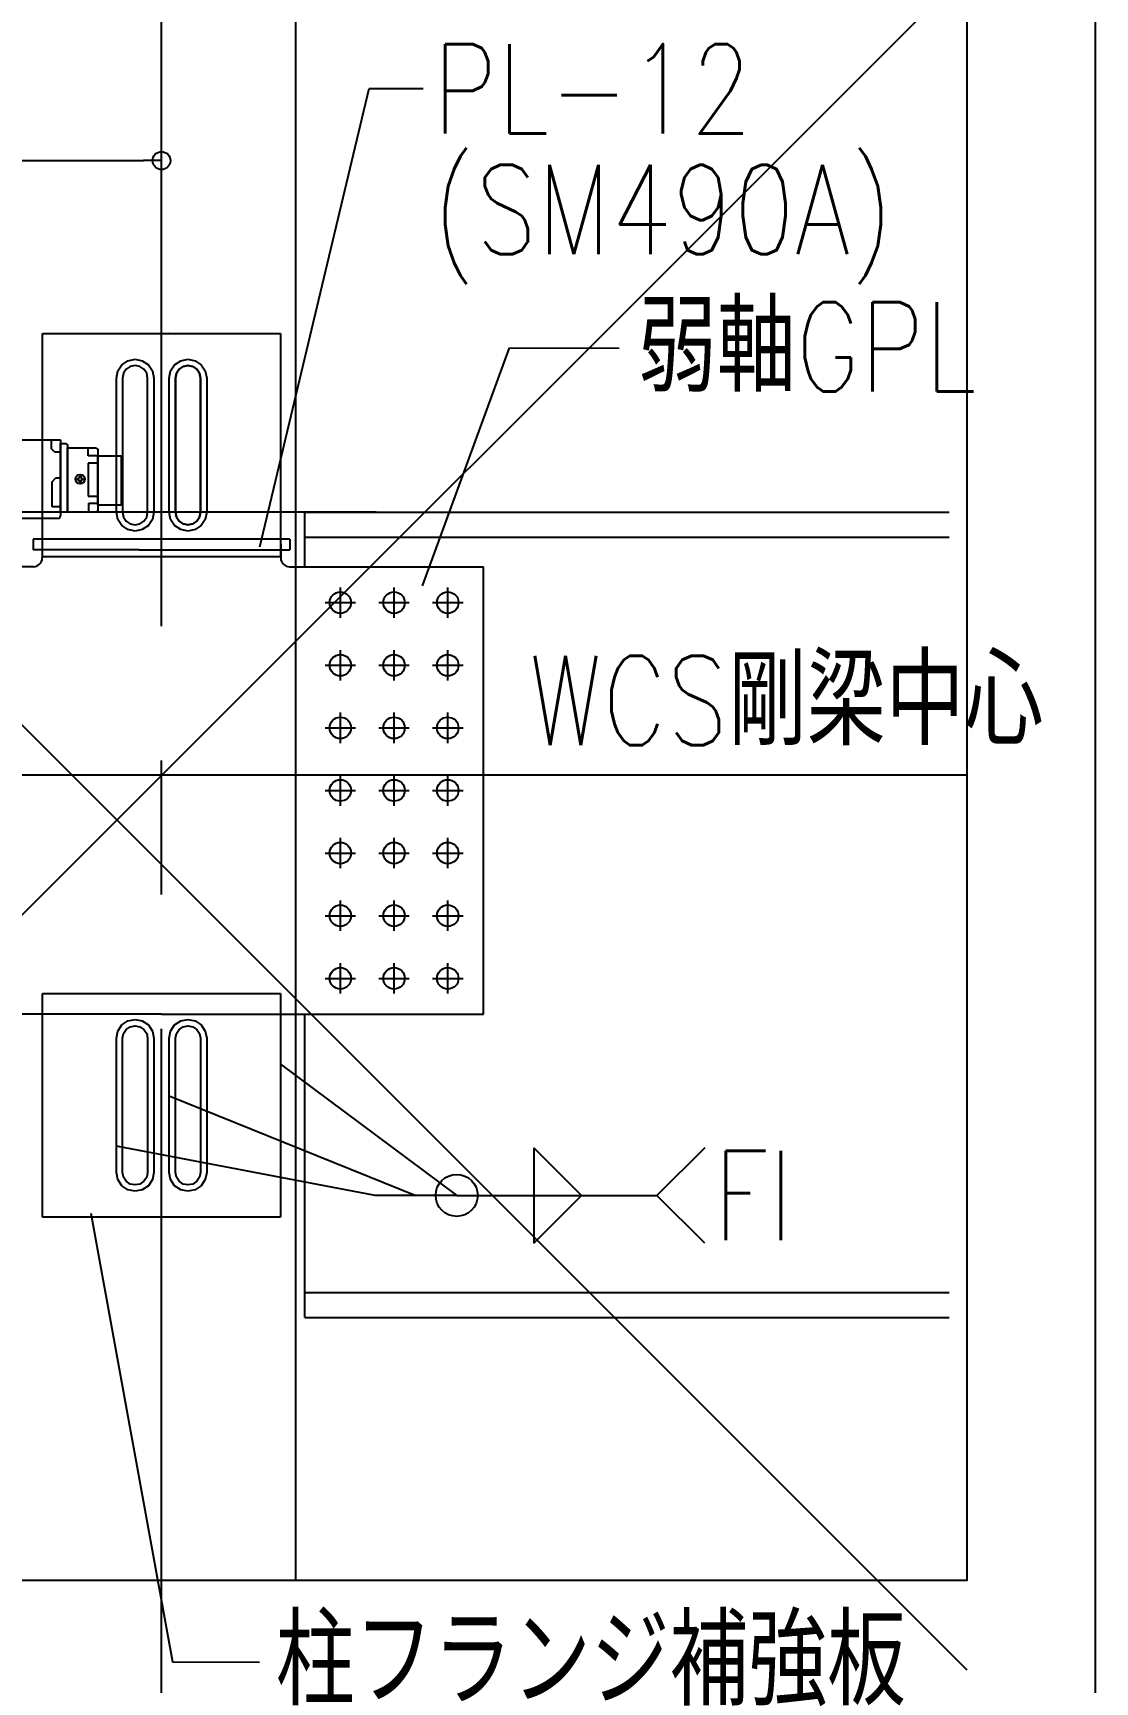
# Model space of a CAD drawing. Extents: x -668440 to 1010955, y -1678500 to 210463.
# Drawn here: x -609445 to -597578, y -742789 to -724355 of the extents above; entities that cross this region are included whole.
import ezdxf
from ezdxf.enums import TextEntityAlignment as Align

# ---------------------------------------------------------------- set-up
doc = ezdxf.new("R2010")
doc.units = 0
doc.header["$MEASUREMENT"] = 0
doc.linetypes.add('CENTER', pattern=[2, 1.25, -0.25, 0.25, -0.25])
doc.layers.get('0').update_dxf_attribs({"color": 3, "linetype": 'CONTINUOUS'})
doc.layers.get('Defpoints').update_dxf_attribs({"color": 251, "linetype": 'CONTINUOUS'})
for name, color, linetype in [('Sプレート', 1, 'CONTINUOUS'), ('Sプレート文字', 1, 'CONTINUOUS'), ('Sボルト', 2, 'CONTINUOUS'), ('S大梁', 4, 'CONTINUOUS'), ('S柱', 4, 'CONTINUOUS'), ('寸法', 3, 'CONTINUOUS'), ('注記', 3, 'CONTINUOUS'), ('通り芯', 3, 'CENTER')]:
    doc.layers.add(name, color=color, linetype=linetype)
doc.styles.add('DRACAD', font='txt', dxfattribs={"width": 0.85, "bigfont": 'extfont2'})
doc.dimstyles.new('MYDIM', dxfattribs={"dimtxt": 120, "dimasz": 20, "dimexe": 1.25, "dimexo": 50, "dimgap": 50, "dimtad": 1, "dimdec": 4, "dimdsep": 46, "dimtxsty": 'DRACAD', "dimblk": 'ORIGIN', "dimcen": 2.5, "dimadec": 0, "dimazin": 0, "dimtfac": 1, "dimtdec": 4, "dimtmove": 0, "dimatfit": 3, "dimfxl": 1, "dimtolj": 1, "dimtzin": 0, "dimarcsym": 0})

# ---------------------------------------------------------------- blocks, each defined once
blk = doc.blocks.new('_ORIGIN')
at = {"color": 0, "linetype": 'ByBlock', "lineweight": -2}
blk.add_line((0, 0), (-1, 0), dxfattribs=at)
blk.add_circle((0, 0), 0.5, dxfattribs=at)
blk = doc.blocks.new('*D10611')
at = {"layer": 'Defpoints', "color": 0}
for p in [(-227870.8, -377202.9), (-227870.8, -377391.2), (-228140.8, -377606)]:
    blk.add_point(p, dxfattribs=at)
at = {"layer": '寸法', "color": 0, "lineweight": -2}
for p, q in [((-228140.8, -377202.9), (-228459, -377202.9)), ((-228140.8, -377556), (-228140.8, -377201.6)), ((-228120.8, -377202.9), (-227890.8, -377202.9)), ((-227870.8, -377341.2), (-227870.8, -377201.6))]:
    blk.add_line(p, q, dxfattribs=at)
at = {"layer": '寸法', "color": 0, "linetype": 'ByBlock', "lineweight": -2, "xscale": 20, "yscale": 20, "zscale": 20, "rotation": 180}
blk.add_blockref('_ORIGIN', (-228140.8, -377202.9), dxfattribs=at)
at = {"layer": '寸法', "color": 0, "linetype": 'ByBlock', "lineweight": -2, "xscale": 20, "yscale": 20, "zscale": 20}
blk.add_blockref('_ORIGIN', (-227870.8, -377202.9), dxfattribs=at)
at = {"layer": '寸法', "color": 0, "insert": (-228332.8, -377132.9), "char_height": 100, "attachment_point": 5, "style": 'DRACAD'}
blk.add_mtext('\\A1;270', dxfattribs=at)
blk = doc.blocks.new('TC01')
at = {"layer": '注記', "color": 4, "linetype": 'Continuous'}
for p, q in [((4888.1, 30085.6), (4946.1, 30085.6)), ((4817.1, 30070.6), (4843.1, 30070.6)), ((4817.1, 30015.6), (4817.1, 30070.6)), ((4843.1, 30076.3), (4843.1, 30076.4)), ((4843.1, 30076.4), (4843.2, 30076.4)), ((4843.1, 30076.2), (4843.1, 30076.3)), ((4843.1, 30076.1), (4843.1, 30076.2)), ((4843.1, 30076), (4843.1, 30076.1)), ((4843.1, 30076.1), (4843.1, 30076.1)), ((4843.1, 30075.9), (4843.1, 30076)), ((4843.1, 30075.8), (4843.1, 30075.9)), ((4843.1, 30075.7), (4843.1, 30075.8)), ((4843.1, 30075.8), (4843.1, 30075.8)), ((4843.1, 30075.6), (4843.1, 30075.7)), ((4843.1, 30042.6), (4843.1, 30075.6)), ((4843.1, 30070.6), (4843.1, 30015.6)), ((4853.1, 30068.6), (4843.1, 30068.6)), ((4843.2, 30076.6), (4843.3, 30076.7)), ((4843.2, 30076.5), (4843.2, 30076.6)), ((4843.2, 30076.6), (4843.2, 30076.6)), ((4843.2, 30076.4), (4843.2, 30076.5)), ((4843.3, 30076.9), (4843.4, 30077)), ((4843.3, 30076.8), (4843.3, 30076.9)), ((4843.3, 30076.7), (4843.3, 30076.8)), ((4843.3, 30076.8), (4843.3, 30076.8)), ((4843.4, 30077.1), (4843.5, 30077.2)), ((4843.4, 30077), (4843.4, 30077.1)), ((4843.4, 30077), (4843.4, 30077)), ((4843.5, 30077.2), (4843.6, 30077.3)), ((4843.5, 30077.2), (4843.5, 30077.2)), ((4843.6, 30077.4), (4843.7, 30077.5)), ((4843.6, 30077.3), (4843.6, 30077.4)), ((4843.6, 30077.4), (4843.6, 30077.4)), ((4843.7, 30077.5), (4843.8, 30077.6)), ((4843.7, 30077.5), (4843.7, 30077.5)), ((4843.8, 30077.6), (4843.9, 30077.7)), ((4843.8, 30077.6), (4843.8, 30077.6)), ((4843.9, 30077.7), (4844, 30077.8)), ((4843.9, 30077.7), (4843.9, 30077.7)), ((4844, 30077.8), (4844.1, 30077.9)), ((4844, 30077.8), (4844, 30077.8)), ((4844.1, 30077.9), (4844.2, 30077.9)), ((4844.2, 30077.9), (4844.2, 30078)), ((4844.2, 30078), (4844.3, 30078)), ((4844.3, 30078), (4844.3, 30078.1)), ((4844.3, 30078.1), (4844.4, 30078.1)), ((4844.4, 30078.1), (4844.5, 30078.2)), ((4844.5, 30078.2), (4844.5, 30078.2)), ((4844.5, 30078.2), (4844.6, 30078.2)), ((4844.6, 30078.2), (4844.6, 30078.3)), ((4844.6, 30078.3), (4844.7, 30078.3)), ((4844.7, 30078.3), (4844.8, 30078.3)), ((4844.8, 30078.3), (4844.8, 30078.4)), ((4844.8, 30078.4), (4844.9, 30078.4)), ((4844.9, 30078.4), (4845, 30078.4)), ((4845, 30078.4), (4845, 30078.5)), ((4845, 30078.5), (4845.1, 30078.5)), ((4845.1, 30078.5), (4845.2, 30078.5)), ((4845.2, 30078.5), (4845.3, 30078.5)), ((4845.3, 30078.5), (4845.4, 30078.6)), ((4845.3, 30078.5), (4845.3, 30078.5)), ((4845.4, 30078.6), (4845.5, 30078.6)), ((4845.5, 30078.6), (4845.5, 30078.6)), ((4845.5, 30078.6), (4845.6, 30078.6)), ((4845.6, 30078.6), (4845.7, 30078.6)), ((4845.7, 30078.6), (4845.8, 30078.6)), ((4845.8, 30078.6), (4845.8, 30078.6)), ((4845.8, 30078.6), (4845.9, 30078.6)), ((4845.9, 30078.6), (4846, 30078.6)), ((4846, 30078.6), (4846.1, 30078.6)), ((4846.1, 30078.6), (4877.1, 30078.6)), ((4853.1, 30078.6), (4853.1, 30068.6)), ((4877.1, 30078.6), (4877.1, 30006.6)), ((4877.1, 30078.6), (4885.1, 30078.6)), ((4877.1, 30004.6), (4877.1, 30078.6)), ((4885.1, 29997.6), (4885.1, 30082.6)), ((4885.1, 30078.6), (4885.1, 30001.6)), ((4885.1, 30072.6), (4894.1, 30072.6)), ((4894.1, 30072.6), (4894.1, 30044.6)), ((4854.1, 30060.6), (4843.1, 30060.6)), ((4854.1, 30023.6), (4854.1, 30060.6)), ((4843.1, 30009.6), (4843.1, 30042.6)), ((4859.8, 30040.9), (4859.8, 30042.4)), ((4859.8, 30042.4), (4861.1, 30042.4)), ((4861.1, 30040.9), (4859.8, 30040.9)), ((4861.1, 30042.4), (4861.1, 30042.4)), ((4861.1, 30042.4), (4861.1, 30042.4)), ((4861.1, 30042.4), (4861.1, 30042.4)), ((4861.1, 30042.4), (4861.2, 30042.4)), ((4861.2, 30040.9), (4861.1, 30040.9)), ((4861.1, 30040.9), (4861.1, 30040.9)), ((4861.1, 30040.9), (4861.1, 30040.9)), ((4861.1, 30040.9), (4861.1, 30040.9)), ((4861.2, 30042.4), (4861.2, 30042.4)), ((4861.2, 30042.4), (4861.2, 30042.4)), ((4861.2, 30042.4), (4861.3, 30042.4)), ((4861.3, 30040.9), (4861.2, 30040.9)), ((4861.2, 30040.9), (4861.2, 30040.9)), ((4861.2, 30040.9), (4861.2, 30040.9)), ((4861.3, 30042.4), (4861.3, 30042.4)), ((4861.3, 30042.4), (4861.3, 30042.4)), ((4861.3, 30042.4), (4861.4, 30042.4)), ((4861.3, 30040.8), (4861.3, 30040.9)), ((4861.3, 30040.9), (4861.3, 30040.9)), ((4861.4, 30040.8), (4861.3, 30040.8)), ((4861.4, 30042.4), (4861.4, 30042.4)), ((4861.4, 30042.4), (4861.4, 30042.4)), ((4861.4, 30042.4), (4861.4, 30042.4)), ((4861.4, 30042.4), (4861.5, 30042.4)), ((4861.5, 30040.8), (4861.4, 30040.8)), ((4861.4, 30040.8), (4861.4, 30040.8)), ((4861.4, 30040.8), (4861.4, 30040.8)), ((4861.4, 30040.8), (4861.4, 30040.8)), ((4861.5, 30042.4), (4861.5, 30042.5)), ((4861.5, 30042.5), (4861.5, 30042.5)), ((4861.5, 30042.5), (4861.6, 30042.5)), ((4861.6, 30040.8), (4861.5, 30040.8)), ((4861.5, 30040.8), (4861.5, 30040.8)), ((4861.5, 30040.8), (4861.5, 30040.8)), ((4861.6, 30042.5), (4861.6, 30042.5)), ((4861.6, 30042.5), (4861.6, 30042.5)), ((4861.6, 30042.5), (4861.6, 30042.5)), ((4861.6, 30042.5), (4861.7, 30042.5)), ((4861.6, 30040.7), (4861.6, 30040.8)), ((4861.6, 30040.8), (4861.6, 30040.8)), ((4861.7, 30040.7), (4861.6, 30040.7)), ((4861.6, 30040.7), (4861.6, 30040.7)), ((4861.7, 30042.5), (4861.7, 30042.6)), ((4861.7, 30042.6), (4861.7, 30042.6)), ((4861.7, 30042.6), (4861.8, 30042.6)), ((4861.8, 30040.7), (4861.7, 30040.7)), ((4861.7, 30040.7), (4861.7, 30040.7)), ((4861.7, 30040.7), (4861.7, 30040.7)), ((4861.8, 30042.6), (4861.8, 30042.7)), ((4861.8, 30042.7), (4861.9, 30042.7)), ((4861.8, 30042.6), (4861.8, 30042.6)), ((4861.8, 30042.6), (4861.8, 30042.6)), ((4861.8, 30042.6), (4861.8, 30042.6)), ((4861.8, 30040.6), (4861.8, 30040.7)), ((4861.9, 30040.6), (4861.8, 30040.6)), ((4861.8, 30040.6), (4861.8, 30040.6)), ((4861.8, 30040.6), (4861.8, 30040.6)), ((4861.8, 30040.6), (4861.8, 30040.6)), ((4861.9, 30042.7), (4862, 30042.8)), ((4861.9, 30042.7), (4861.9, 30042.7)), ((4861.9, 30042.7), (4861.9, 30042.7)), ((4861.9, 30042.7), (4861.9, 30042.7)), ((4861.9, 30040.5), (4861.9, 30040.6)), ((4861.9, 30040.6), (4861.9, 30040.6)), ((4862, 30040.5), (4861.9, 30040.5)), ((4861.9, 30040.5), (4861.9, 30040.5)), ((4862, 30042.8), (4862, 30042.9)), ((4862, 30042.9), (4862.1, 30042.9)), ((4862, 30042.8), (4862, 30042.8)), ((4862, 30042.8), (4862, 30042.8)), ((4862, 30042.8), (4862, 30042.8)), ((4862, 30040.4), (4862, 30040.5)), ((4862, 30040.5), (4862, 30040.5)), ((4862.1, 30040.4), (4862, 30040.4)), ((4862, 30040.4), (4862, 30040.4)), ((4862, 30040.4), (4862, 30040.4)), ((4862.1, 30042.9), (4862.1, 30043)), ((4862.1, 30043), (4862.1, 30043)), ((4862.1, 30043), (4862.1, 30043)), ((4862.1, 30043), (4862.2, 30043)), ((4862.1, 30042.9), (4862.1, 30042.9)), ((4862.1, 30042.9), (4862.1, 30042.9)), ((4862.1, 30040.3), (4862.1, 30040.4)), ((4862.1, 30040.2), (4862.1, 30040.3)), ((4862.1, 30040.3), (4862.1, 30040.3)), ((4862.1, 30040.3), (4862.1, 30040.3)), ((4862.1, 30040.3), (4862.1, 30040.3)), ((4862.2, 30040.2), (4862.1, 30040.2)), ((4862.2, 30043.2), (4862.3, 30043.3)), ((4862.2, 30043.1), (4862.2, 30043.2)), ((4862.2, 30043.2), (4862.2, 30043.2)), ((4862.2, 30043.2), (4862.2, 30043.2)), ((4862.2, 30043), (4862.2, 30043.1)), ((4862.2, 30043.1), (4862.2, 30043.1)), ((4862.2, 30043.1), (4862.2, 30043.1)), ((4862.2, 30043.1), (4862.2, 30043.1)), ((4862.2, 30040.1), (4862.2, 30040.2)), ((4862.2, 30040.2), (4862.2, 30040.2)), ((4862.2, 30040.2), (4862.2, 30040.2)), ((4862.2, 30040), (4862.2, 30040.1)), ((4862.2, 30040.1), (4862.2, 30040.1)), ((4862.2, 30040.1), (4862.2, 30040.1)), ((4862.3, 30040), (4862.2, 30040)), ((4862.2, 30040), (4862.2, 30040)), ((4862.3, 30044.9), (4863.8, 30044.9)), ((4862.3, 30043.6), (4862.3, 30044.9)), ((4862.3, 30043.5), (4862.3, 30043.6)), ((4862.3, 30043.6), (4862.3, 30043.6)), ((4862.3, 30043.6), (4862.3, 30043.6)), ((4862.3, 30043.4), (4862.3, 30043.5)), ((4862.3, 30043.5), (4862.3, 30043.5)), ((4862.3, 30043.5), (4862.3, 30043.5)), ((4862.3, 30043.3), (4862.3, 30043.4)), ((4862.3, 30043.4), (4862.3, 30043.4)), ((4862.3, 30043.4), (4862.3, 30043.4)), ((4862.3, 30043.4), (4862.3, 30043.4)), ((4862.3, 30043.3), (4862.3, 30043.3)), ((4862.3, 30043.3), (4862.3, 30043.3)), ((4862.3, 30039.9), (4862.3, 30040)), ((4862.3, 30040), (4862.3, 30040)), ((4862.3, 30039.8), (4862.3, 30039.9)), ((4862.3, 30039.9), (4862.3, 30039.9)), ((4862.3, 30039.9), (4862.3, 30039.9)), ((4862.3, 30039.7), (4862.3, 30039.8)), ((4862.3, 30039.8), (4862.3, 30039.8)), ((4862.3, 30039.8), (4862.3, 30039.8)), ((4862.3, 30039.6), (4862.3, 30039.7)), ((4862.3, 30039.7), (4862.3, 30039.7)), ((4862.3, 30039.7), (4862.3, 30039.7)), ((4862.3, 30039.7), (4862.3, 30039.7)), ((4862.3, 30038.4), (4862.3, 30039.6)), ((4863.8, 30038.4), (4862.3, 30038.4)), ((4863.8, 30044.9), (4863.8, 30043.6)), ((4863.8, 30043.6), (4863.8, 30043.6)), ((4863.8, 30043.6), (4863.8, 30043.6)), ((4863.8, 30043.6), (4863.8, 30043.5)), ((4863.8, 30043.5), (4863.8, 30043.5)), ((4863.8, 30043.5), (4863.8, 30043.5)), ((4863.8, 30043.5), (4863.8, 30043.4)), ((4863.8, 30043.4), (4863.8, 30043.4)), ((4863.8, 30043.4), (4863.8, 30043.4)), ((4863.8, 30043.4), (4863.8, 30043.4)), ((4863.8, 30043.4), (4863.8, 30043.3)), ((4863.8, 30043.3), (4863.9, 30043.3)), ((4863.9, 30040), (4863.8, 30039.9)), ((4863.8, 30039.9), (4863.8, 30039.9)), ((4863.8, 30039.9), (4863.8, 30039.9)), ((4863.8, 30039.9), (4863.8, 30039.8)), ((4863.8, 30039.8), (4863.8, 30039.8)), ((4863.8, 30039.8), (4863.8, 30039.8)), ((4863.8, 30039.8), (4863.8, 30039.7)), ((4863.8, 30039.7), (4863.8, 30039.7)), ((4863.8, 30039.7), (4863.8, 30039.7)), ((4863.8, 30039.7), (4863.8, 30039.7)), ((4863.8, 30039.7), (4863.8, 30039.6)), ((4863.8, 30039.6), (4863.8, 30038.4)), ((4863.9, 30043.3), (4863.9, 30043.3)), ((4863.9, 30043.3), (4863.9, 30043.2)), ((4863.9, 30043.2), (4863.9, 30043.2)), ((4863.9, 30043.2), (4863.9, 30043.2)), ((4863.9, 30043.2), (4863.9, 30043.1)), ((4863.9, 30043.1), (4863.9, 30043.1)), ((4863.9, 30043.1), (4863.9, 30043.1)), ((4863.9, 30043.1), (4863.9, 30043.1)), ((4863.9, 30043.1), (4864, 30043)), ((4864, 30040.2), (4863.9, 30040.2)), ((4863.9, 30040.2), (4863.9, 30040.2)), ((4863.9, 30040.2), (4863.9, 30040.1)), ((4863.9, 30040.1), (4863.9, 30040.1)), ((4863.9, 30040.1), (4863.9, 30040.1)), ((4863.9, 30040.1), (4863.9, 30040)), ((4863.9, 30040), (4863.9, 30040)), ((4863.9, 30040), (4863.9, 30040)), ((4863.9, 30040), (4863.9, 30040)), ((4864, 30043), (4864, 30043)), ((4864, 30043), (4864, 30043)), ((4864, 30043), (4864, 30043)), ((4864, 30043), (4864, 30042.9)), ((4864, 30042.9), (4864, 30042.9)), ((4864, 30042.9), (4864.1, 30042.9)), ((4864.1, 30040.4), (4864, 30040.3)), ((4864, 30040.3), (4864, 30040.3)), ((4864, 30040.3), (4864, 30040.3)), ((4864, 30040.3), (4864, 30040.3)), ((4864, 30040.3), (4864, 30040.2)), ((4864, 30040.2), (4864, 30040.2)), ((4864.1, 30042.9), (4864.1, 30042.9)), ((4864.1, 30042.9), (4864.1, 30042.8)), ((4864.1, 30042.8), (4864.1, 30042.8)), ((4864.1, 30042.8), (4864.1, 30042.8)), ((4864.1, 30042.8), (4864.2, 30042.8)), ((4864.2, 30040.5), (4864.1, 30040.5)), ((4864.1, 30040.5), (4864.1, 30040.4)), ((4864.1, 30040.4), (4864.1, 30040.4)), ((4864.1, 30040.4), (4864.1, 30040.4)), ((4864.1, 30040.4), (4864.1, 30040.4)), ((4864.2, 30042.8), (4864.2, 30042.7)), ((4864.2, 30042.7), (4864.2, 30042.7)), ((4864.2, 30042.7), (4864.2, 30042.7)), ((4864.2, 30042.7), (4864.2, 30042.7)), ((4864.2, 30042.7), (4864.3, 30042.7)), ((4864.3, 30040.6), (4864.2, 30040.6)), ((4864.2, 30040.6), (4864.2, 30040.6)), ((4864.2, 30040.6), (4864.2, 30040.5)), ((4864.2, 30040.5), (4864.2, 30040.5)), ((4864.2, 30040.5), (4864.2, 30040.5)), ((4864.3, 30042.7), (4864.3, 30042.6)), ((4864.3, 30042.6), (4864.3, 30042.6)), ((4864.3, 30042.6), (4864.3, 30042.6)), ((4864.3, 30042.6), (4864.4, 30042.6)), ((4864.4, 30040.7), (4864.3, 30040.6)), ((4864.3, 30040.6), (4864.3, 30040.6)), ((4864.3, 30040.6), (4864.3, 30040.6)), ((4864.3, 30040.6), (4864.3, 30040.6)), ((4864.4, 30042.6), (4864.4, 30042.6)), ((4864.4, 30042.6), (4864.4, 30042.6)), ((4864.4, 30042.6), (4864.4, 30042.5)), ((4864.4, 30042.5), (4864.5, 30042.5)), ((4864.5, 30040.7), (4864.4, 30040.7)), ((4864.4, 30040.7), (4864.4, 30040.7)), ((4864.4, 30040.7), (4864.4, 30040.7)), ((4864.4, 30040.7), (4864.4, 30040.7)), ((4864.5, 30042.5), (4864.5, 30042.5)), ((4864.5, 30042.5), (4864.5, 30042.5)), ((4864.5, 30042.5), (4864.5, 30042.5)), ((4864.5, 30042.5), (4864.6, 30042.5)), ((4864.6, 30040.8), (4864.5, 30040.8)), ((4864.5, 30040.8), (4864.5, 30040.8)), ((4864.5, 30040.8), (4864.5, 30040.7)), ((4864.5, 30040.7), (4864.5, 30040.7)), ((4864.6, 30042.5), (4864.6, 30042.5)), ((4864.6, 30042.5), (4864.6, 30042.4)), ((4864.6, 30042.4), (4864.7, 30042.4)), ((4864.7, 30040.8), (4864.6, 30040.8)), ((4864.6, 30040.8), (4864.6, 30040.8)), ((4864.6, 30040.8), (4864.6, 30040.8)), ((4864.7, 30042.4), (4864.7, 30042.4)), ((4864.7, 30042.4), (4864.7, 30042.4)), ((4864.7, 30042.4), (4864.8, 30042.4)), ((4864.8, 30040.8), (4864.7, 30040.8)), ((4864.7, 30040.8), (4864.7, 30040.8)), ((4864.7, 30040.8), (4864.7, 30040.8)), ((4864.8, 30042.4), (4864.8, 30042.4)), ((4864.8, 30042.4), (4864.8, 30042.4)), ((4864.8, 30042.4), (4864.8, 30042.4)), ((4864.8, 30042.4), (4864.9, 30042.4)), ((4864.9, 30040.9), (4864.8, 30040.9)), ((4864.8, 30040.9), (4864.8, 30040.9)), ((4864.8, 30040.9), (4864.8, 30040.8)), ((4864.8, 30040.8), (4864.8, 30040.8)), ((4864.9, 30042.4), (4864.9, 30042.4)), ((4864.9, 30042.4), (4864.9, 30042.4)), ((4864.9, 30042.4), (4865, 30042.4)), ((4865, 30040.9), (4864.9, 30040.9)), ((4864.9, 30040.9), (4864.9, 30040.9)), ((4864.9, 30040.9), (4864.9, 30040.9)), ((4865, 30042.4), (4865, 30042.4)), ((4865, 30042.4), (4865, 30042.4)), ((4865, 30042.4), (4865.1, 30042.4)), ((4865.1, 30040.9), (4865, 30040.9)), ((4865, 30040.9), (4865, 30040.9)), ((4865, 30040.9), (4865, 30040.9)), ((4865.1, 30042.4), (4866.3, 30042.4)), ((4866.3, 30040.9), (4865.1, 30040.9)), ((4866.3, 30042.4), (4866.3, 30040.9)), ((4890.1, 30040.1), (4885.1, 30040.1)), ((4894.1, 30044.6), (4890.1, 30040.1)), ((4843.1, 30015.6), (4817.1, 30015.6)), ((4843.1, 30023.6), (4854.1, 30023.6)), ((4843.1, 30015.6), (4854.1, 30015.6)), ((4854.1, 30015.6), (4854.1, 30006.6)), ((4885.1, 30011.6), (4891.1, 30011.6)), ((4891.1, 30011.6), (4895.1, 30007.6)), ((4843.1, 30009.5), (4843.1, 30009.6)), ((4843.1, 30009.6), (4843.1, 30009.6)), ((4843.1, 30009.4), (4843.1, 30009.5)), ((4843.1, 30009.3), (4843.1, 30009.4)), ((4843.1, 30009.2), (4843.1, 30009.3)), ((4843.1, 30009.3), (4843.1, 30009.3)), ((4843.1, 30009.1), (4843.1, 30009.2)), ((4843.1, 30009), (4843.1, 30009.1)), ((4843.1, 30008.9), (4843.1, 30009)), ((4843.1, 30009), (4843.1, 30009)), ((4843.2, 30008.8), (4843.1, 30008.9)), ((4843.2, 30008.7), (4843.2, 30008.8)), ((4843.2, 30008.8), (4843.2, 30008.8)), ((4843.2, 30008.6), (4843.2, 30008.7)), ((4843.3, 30008.5), (4843.2, 30008.6)), ((4843.3, 30008.4), (4843.3, 30008.5)), ((4843.3, 30008.5), (4843.3, 30008.5)), ((4843.3, 30008.3), (4843.3, 30008.4)), ((4843.4, 30008.3), (4843.3, 30008.3)), ((4843.4, 30008.2), (4843.4, 30008.3)), ((4843.4, 30008.1), (4843.4, 30008.2)), ((4843.5, 30008.1), (4843.4, 30008.1)), ((4843.5, 30008), (4843.5, 30008.1)), ((4843.6, 30008), (4843.5, 30008)), ((4843.6, 30007.9), (4843.6, 30008)), ((4843.6, 30007.8), (4843.6, 30007.9)), ((4843.7, 30007.8), (4843.6, 30007.8)), ((4843.7, 30007.7), (4843.7, 30007.8)), ((4843.8, 30007.7), (4843.7, 30007.7)), ((4843.8, 30007.6), (4843.8, 30007.7)), ((4843.9, 30007.6), (4843.8, 30007.6)), ((4843.9, 30007.5), (4843.9, 30007.6)), ((4844, 30007.5), (4843.9, 30007.5)), ((4844, 30007.4), (4844, 30007.5)), ((4844.1, 30007.4), (4844, 30007.4)), ((4844.2, 30007.3), (4844.1, 30007.4)), ((4844.3, 30007.2), (4844.2, 30007.3)), ((4844.2, 30007.3), (4844.2, 30007.3)), ((4844.4, 30007.1), (4844.3, 30007.2)), ((4844.3, 30007.2), (4844.3, 30007.2)), ((4844.5, 30007.1), (4844.4, 30007.1)), ((4844.6, 30007), (4844.5, 30007.1)), ((4844.5, 30007.1), (4844.5, 30007.1)), ((4844.7, 30006.9), (4844.6, 30007)), ((4844.6, 30007), (4844.6, 30007)), ((4844.8, 30006.9), (4844.7, 30006.9)), ((4844.9, 30006.9), (4844.8, 30006.9)), ((4844.8, 30006.9), (4844.8, 30006.9)), ((4845, 30006.8), (4844.9, 30006.9)), ((4845.1, 30006.8), (4845, 30006.8)), ((4845, 30006.8), (4845, 30006.8)), ((4845.2, 30006.8), (4845.1, 30006.8)), ((4845.3, 30006.7), (4845.2, 30006.8)), ((4845.4, 30006.7), (4845.3, 30006.7)), ((4845.3, 30006.7), (4845.3, 30006.7)), ((4845.5, 30006.7), (4845.4, 30006.7)), ((4845.6, 30006.7), (4845.5, 30006.7)), ((4845.5, 30006.7), (4845.5, 30006.7)), ((4845.7, 30006.6), (4845.6, 30006.7)), ((4845.8, 30006.6), (4845.7, 30006.6)), ((4845.9, 30006.6), (4845.8, 30006.6)), ((4845.8, 30006.6), (4845.8, 30006.6)), ((4846, 30006.6), (4845.9, 30006.6)), ((4846.1, 30006.6), (4846, 30006.6)), ((4877.1, 30006.6), (4846.1, 30006.6)), ((4877.1, 30004.5), (4877.1, 30004.6)), ((4877.1, 30004.6), (4877.1, 30004.6)), ((4877.1, 30004.4), (4877.1, 30004.5)), ((4877.1, 30004.3), (4877.1, 30004.4)), ((4877.1, 30004.2), (4877.1, 30004.3)), ((4877.1, 30004.3), (4877.1, 30004.3)), ((4877.1, 30004.1), (4877.1, 30004.2)), ((4877.1, 30004), (4877.1, 30004.1)), ((4877.1, 30003.9), (4877.1, 30004)), ((4877.1, 30004), (4877.1, 30004)), ((4877.2, 30003.8), (4877.1, 30003.9)), ((4877.2, 30003.7), (4877.2, 30003.8)), ((4877.2, 30003.8), (4877.2, 30003.8)), ((4877.2, 30003.6), (4877.2, 30003.7)), ((4877.3, 30003.5), (4877.2, 30003.6)), ((4877.3, 30003.4), (4877.3, 30003.5)), ((4877.3, 30003.5), (4877.3, 30003.5)), ((4877.3, 30003.3), (4877.3, 30003.4)), ((4877.4, 30003.3), (4877.3, 30003.3)), ((4877.4, 30003.2), (4877.4, 30003.3)), ((4877.4, 30003.1), (4877.4, 30003.2)), ((4877.5, 30003.1), (4877.4, 30003.1)), ((4877.5, 30003), (4877.5, 30003.1)), ((4877.6, 30003), (4877.5, 30003)), ((4877.6, 30002.9), (4877.6, 30003)), ((4877.6, 30002.8), (4877.6, 30002.9)), ((4877.7, 30002.8), (4877.6, 30002.8)), ((4877.7, 30002.7), (4877.7, 30002.8)), ((4877.8, 30002.7), (4877.7, 30002.7)), ((4877.8, 30002.6), (4877.8, 30002.7)), ((4877.9, 30002.6), (4877.8, 30002.6)), ((4877.9, 30002.5), (4877.9, 30002.6)), ((4878, 30002.5), (4877.9, 30002.5)), ((4878, 30002.4), (4878, 30002.5)), ((4878.1, 30002.4), (4878, 30002.4)), ((4878.2, 30002.3), (4878.1, 30002.4)), ((4878.3, 30002.2), (4878.2, 30002.3)), ((4878.2, 30002.3), (4878.2, 30002.3)), ((4878.4, 30002.1), (4878.3, 30002.2)), ((4878.3, 30002.2), (4878.3, 30002.2)), ((4878.5, 30002.1), (4878.4, 30002.1)), ((4878.6, 30002), (4878.5, 30002.1)), ((4878.5, 30002.1), (4878.5, 30002.1)), ((4878.7, 30001.9), (4878.6, 30002)), ((4878.6, 30002), (4878.6, 30002)), ((4878.8, 30001.9), (4878.7, 30001.9)), ((4878.9, 30001.9), (4878.8, 30001.9)), ((4878.8, 30001.9), (4878.8, 30001.9)), ((4879, 30001.8), (4878.9, 30001.9)), ((4879.1, 30001.8), (4879, 30001.8)), ((4879, 30001.8), (4879, 30001.8)), ((4879.2, 30001.8), (4879.1, 30001.8)), ((4879.3, 30001.7), (4879.2, 30001.8)), ((4879.4, 30001.7), (4879.3, 30001.7)), ((4879.3, 30001.7), (4879.3, 30001.7)), ((4879.5, 30001.7), (4879.4, 30001.7)), ((4879.6, 30001.7), (4879.5, 30001.7)), ((4879.5, 30001.7), (4879.5, 30001.7)), ((4879.7, 30001.6), (4879.6, 30001.7)), ((4879.8, 30001.6), (4879.7, 30001.6)), ((4879.9, 30001.6), (4879.8, 30001.6)), ((4879.8, 30001.6), (4879.8, 30001.6)), ((4880, 30001.6), (4879.9, 30001.6)), ((4880.1, 30001.6), (4880, 30001.6)), ((4885.1, 30001.6), (4880.1, 30001.6)), ((4946.1, 29997.6), (4885.1, 29997.6)), ((4895.1, 30007.6), (4895.1, 29997.6))]:
    blk.add_line(p, q, dxfattribs=at)
blk.add_circle((4863.1, 30041.6), 5.2, dxfattribs=at)
blk.add_arc((4888.1, 30082.6), 3, 90, 180, dxfattribs=at)
blk = doc.blocks.new('剛接合部C1Y')
at = {"layer": 'Defpoints'}
for p, q in [((-226827.6965, -376150.73644), (-226827.6965, -393525.7562)), ((-226970.77238, -376990), (-228770.77238, -378790)), ((-228770.77238, -377089.84916), (-226970.77238, -378889.84916))]:
    blk.add_line(p, q, dxfattribs=at)
at = {"layer": 'Defpoints', "transparency": 33554661}
blk.add_line((-227630.77238, -377596), (-228110.77238, -377596), dxfattribs=at)
at = {"layer": 'Defpoints'}
blk.add_lwpolyline([(-228770.77238, -378790), (-228770.77238, -376990), (-226970.77238, -376990), (-226970.77238, -378790)], close=True, dxfattribs=at)
at = {"layer": 'Sプレート'}
for p, q in [((-228003.77238, -377646), (-228003.77238, -377396)), ((-228003.77238, -377396), (-227737.77238, -377396)), ((-227862.77353, -377394.63677), (-227862.77353, -377394.63677)), ((-227737.77238, -377396), (-227737.77238, -377646)), ((-227915.12162, -377431.15076), (-227908.30873, -377426.59853)), ((-227908.30873, -377426.59853), (-227900.27238, -377425)), ((-227900.27238, -377425), (-227892.23603, -377426.59853)), ((-227892.23603, -377426.59853), (-227885.42314, -377431.15076)), ((-227856.12162, -377431.15076), (-227849.30873, -377426.59853)), ((-227849.30873, -377426.59853), (-227841.27238, -377425)), ((-227841.27238, -377425), (-227833.23603, -377426.59853)), ((-227833.23603, -377426.59853), (-227826.42314, -377431.15076)), ((-227921.27238, -377446), (-227919.67385, -377437.96365)), ((-227919.67385, -377437.96365), (-227915.12162, -377431.15076)), ((-227885.42314, -377431.15076), (-227880.87091, -377437.96365)), ((-227880.87091, -377437.96365), (-227879.27238, -377446)), ((-227862.27238, -377446), (-227860.67385, -377437.96365)), ((-227860.67385, -377437.96365), (-227856.12162, -377431.15076)), ((-227826.42314, -377431.15076), (-227821.87091, -377437.96365)), ((-227821.87091, -377437.96365), (-227820.27238, -377446)), ((-227921.27238, -377596), (-227921.27238, -377446)), ((-227879.27238, -377446), (-227879.27238, -377596)), ((-227862.27238, -377596), (-227862.27238, -377446)), ((-227820.27238, -377446), (-227820.27238, -377596)), ((-227919.67385, -377604.03635), (-227921.27238, -377596)), ((-227915.12162, -377610.84924), (-227919.67385, -377604.03635)), ((-227908.30873, -377615.40147), (-227915.12162, -377610.84924)), ((-227885.42314, -377610.84924), (-227892.23603, -377615.40147)), ((-227880.87091, -377604.03635), (-227885.42314, -377610.84924)), ((-227879.27238, -377596), (-227880.87091, -377604.03635)), ((-227860.67385, -377604.03635), (-227862.27238, -377596)), ((-227856.12162, -377610.84924), (-227860.67385, -377604.03635)), ((-227849.30873, -377615.40147), (-227856.12162, -377610.84924)), ((-227826.42314, -377610.84924), (-227833.23603, -377615.40147)), ((-227821.87091, -377604.03635), (-227826.42314, -377610.84924)), ((-227820.27238, -377596), (-227821.87091, -377604.03635)), ((-227900.27238, -377617), (-227908.30873, -377615.40147)), ((-227892.23603, -377615.40147), (-227900.27238, -377617)), ((-227841.27238, -377617), (-227849.30873, -377615.40147)), ((-227833.23603, -377615.40147), (-227841.27238, -377617)), ((-227737.77238, -377646), (-228003.77238, -377646)), ((-228003.77238, -378384), (-228003.77238, -378134)), ((-228003.77238, -378134), (-227737.77238, -378134)), ((-227737.77238, -378134), (-227737.77238, -378384)), ((-227908.30873, -378164.59853), (-227900.27238, -378163)), ((-227900.27238, -378163), (-227892.23603, -378164.59853)), ((-227849.30873, -378164.59853), (-227841.27238, -378163)), ((-227841.27238, -378163), (-227833.23603, -378164.59853)), ((-227921.27238, -378184), (-227919.67385, -378175.96365)), ((-227919.67385, -378175.96365), (-227915.12162, -378169.15076)), ((-227915.12162, -378169.15076), (-227908.30873, -378164.59853)), ((-227892.23603, -378164.59853), (-227885.42314, -378169.15076)), ((-227885.42314, -378169.15076), (-227880.87091, -378175.96365)), ((-227880.87091, -378175.96365), (-227879.27238, -378184)), ((-227862.27238, -378184), (-227860.67385, -378175.96365)), ((-227860.67385, -378175.96365), (-227856.12162, -378169.15076)), ((-227856.12162, -378169.15076), (-227849.30873, -378164.59853)), ((-227833.23603, -378164.59853), (-227826.42314, -378169.15076)), ((-227826.42314, -378169.15076), (-227821.87091, -378175.96365)), ((-227821.87091, -378175.96365), (-227820.27238, -378184)), ((-227921.27238, -378334), (-227921.27238, -378184)), ((-227879.27238, -378184), (-227879.27238, -378334)), ((-227862.27238, -378334), (-227862.27238, -378184)), ((-227820.27238, -378184), (-227820.27238, -378334)), ((-227919.67385, -378342.03635), (-227921.27238, -378334)), ((-227915.12162, -378348.84924), (-227919.67385, -378342.03635)), ((-227880.87091, -378342.03635), (-227885.42314, -378348.84924)), ((-227879.27238, -378334), (-227880.87091, -378342.03635)), ((-227860.67385, -378342.03635), (-227862.27238, -378334)), ((-227856.12162, -378348.84924), (-227860.67385, -378342.03635)), ((-227821.87091, -378342.03635), (-227826.42314, -378348.84924)), ((-227820.27238, -378334), (-227821.87091, -378342.03635)), ((-227908.30873, -378353.40147), (-227915.12162, -378348.84924)), ((-227900.27238, -378355), (-227908.30873, -378353.40147)), ((-227892.23603, -378353.40147), (-227900.27238, -378355)), ((-227885.42314, -378348.84924), (-227892.23603, -378353.40147)), ((-227849.30873, -378353.40147), (-227856.12162, -378348.84924)), ((-227841.27238, -378355), (-227849.30873, -378353.40147)), ((-227833.23603, -378353.40147), (-227841.27238, -378355)), ((-227826.42314, -378348.84924), (-227833.23603, -378353.40147)), ((-227737.77238, -378384), (-228003.77238, -378384))]:
    blk.add_line(p, q, dxfattribs=at)
at = {"layer": 'Sプレート文字'}
for p, q in [((-227761.03212, -377634.73688), (-227638.92328, -377122.3159)), ((-227638.92328, -377122.3159), (-227578.29738, -377122.46873)), ((-227579.03374, -377678.34114), (-227481.91729, -377412.14119)), ((-227481.91729, -377412.14119), (-227359.41369, -377412.7525)), ((-227949.80164, -378379.60382), (-227858.40494, -378881.09746, -545.26685)), ((-227858.40494, -378881.09746, -545.26685), (-227761.11206, -378881.40312, -545.26685))]:
    blk.add_line(p, q, dxfattribs=at)
at = {"layer": 'Sボルト'}
for p, q in [((-228014.02238, -377626), (-228014.02238, -377638)), ((-227727.52238, -377626), (-227727.52238, -377638)), ((-228013.89804, -377657, 54.73315), (-228230.64804, -377657, 54.73315)), ((-227727.64672, -377657, 54.73315), (-227510.89672, -377657, 54.73315)), ((-227510.89672, -378157, 54.73315), (-227510.89672, -377657, 54.73315)), ((-227670.89672, -377714, -245.26685), (-227670.89672, -377680, -245.26685)), ((-227610.89672, -377714, -245.26685), (-227610.89672, -377680, -245.26685)), ((-227550.89672, -377714, -245.26685), (-227550.89672, -377680, -245.26685)), ((-227687.89672, -377697, -245.26685), (-227653.89672, -377697, -245.26685)), ((-227627.89672, -377697, -245.26685), (-227593.89672, -377697, -245.26685)), ((-227567.89672, -377697, -545.26685), (-227533.89672, -377697, -545.26685)), ((-227670.89672, -377784, -245.26685), (-227670.89672, -377750, -245.26685)), ((-227610.89672, -377784, -245.26685), (-227610.89672, -377750, -245.26685)), ((-227550.89672, -377784, -245.26685), (-227550.89672, -377750, -245.26685)), ((-227687.89672, -377767, -245.26685), (-227653.89672, -377767, -245.26685)), ((-227627.89672, -377767, -245.26685), (-227593.89672, -377767, -245.26685)), ((-227567.89672, -377767, -245.26685), (-227533.89672, -377767, -245.26685)), ((-227670.89672, -377854, -245.26685), (-227670.89672, -377820, -245.26685)), ((-227610.89672, -377854, -245.26685), (-227610.89672, -377820, -245.26685)), ((-227550.89672, -377854, -245.26685), (-227550.89672, -377820, -245.26685)), ((-227687.89672, -377837, -245.26685), (-227653.89672, -377837, -245.26685)), ((-227627.89672, -377837, -245.26685), (-227593.89672, -377837, -245.26685)), ((-227567.89672, -377837, -545.26685), (-227533.89672, -377837, -545.26685)), ((-227670.89672, -377924, -245.26685), (-227670.89672, -377890, -245.26685)), ((-227610.89672, -377924, -245.26685), (-227610.89672, -377890, -245.26685)), ((-227550.89672, -377924, -245.26685), (-227550.89672, -377890, -245.26685)), ((-227687.89672, -377907, -245.26685), (-227653.89672, -377907, -245.26685)), ((-227627.89672, -377907, -245.26685), (-227593.89672, -377907, -245.26685)), ((-227567.89672, -377907, -545.26685), (-227533.89672, -377907, -545.26685)), ((-227670.89672, -377994, -245.26685), (-227670.89672, -377960, -245.26685)), ((-227610.89672, -377994, -245.26685), (-227610.89672, -377960, -245.26685)), ((-227550.89672, -377994, -245.26685), (-227550.89672, -377960, -245.26685)), ((-227687.89672, -377977, -245.26685), (-227653.89672, -377977, -245.26685)), ((-227627.89672, -377977, -245.26685), (-227593.89672, -377977, -245.26685)), ((-227567.89672, -377977, -545.26685), (-227533.89672, -377977, -545.26685)), ((-227670.89672, -378064, -245.26685), (-227670.89672, -378030, -245.26685)), ((-227610.89672, -378064, -245.26685), (-227610.89672, -378030, -245.26685)), ((-227550.89672, -378064, -245.26685), (-227550.89672, -378030, -245.26685)), ((-227687.89672, -378047, -245.26685), (-227653.89672, -378047, -245.26685)), ((-227627.89672, -378047, -245.26685), (-227593.89672, -378047, -245.26685)), ((-227567.89672, -378047, -545.26685), (-227533.89672, -378047, -545.26685)), ((-227670.89672, -378134, -245.26685), (-227670.89672, -378100, -245.26685)), ((-227610.89672, -378134, -245.26685), (-227610.89672, -378100, -245.26685)), ((-227550.89672, -378134, -245.26685), (-227550.89672, -378100, -245.26685)), ((-227687.89672, -378117, -245.26685), (-227653.89672, -378117, -245.26685)), ((-227627.89672, -378117, -245.26685), (-227593.89672, -378117, -245.26685)), ((-227567.89672, -378117, -545.26685), (-227533.89672, -378117, -545.26685)), ((-227870.64804, -378157, 54.73315), (-228230.64804, -378157, 54.73315)), ((-227870.89672, -378157, 54.73315), (-227510.89672, -378157, 54.73315))]:
    blk.add_line(p, q, dxfattribs=at)
at = {"layer": 'Sボルト', "ltscale": 0.3}
for p, q in [((-227727.52238, -377626), (-228014.02238, -377626)), ((-227895.77238, -377638), (-228014.02238, -377638)), ((-227895.77238, -377638), (-227727.52238, -377638))]:
    blk.add_line(p, q, dxfattribs=at)
at = {"layer": 'Sボルト', "ltscale": 0.5}
for p, q in [((-228004.02238, -377632), (-228004.02238, -377647)), ((-227737.52238, -377632), (-227737.52238, -377647))]:
    blk.add_line(p, q, dxfattribs=at)
at = {"layer": 'Sボルト'}
for centre in [(-227670.89672, -377697, 54.73315), (-227610.89672, -377697, 54.73315), (-227550.89672, -377697, 54.73315), (-227670.89672, -377767, 54.73315), (-227610.89672, -377767, 54.73315), (-227550.89672, -377767, 54.73315), (-227670.89672, -377837, 54.73315), (-227610.89672, -377837, 54.73315), (-227550.89672, -377837, 54.73315), (-227670.89672, -377907, 54.73315), (-227610.89672, -377907, 54.73315), (-227550.89672, -377907, 54.73315), (-227670.89672, -377977, 54.73315), (-227610.89672, -377977, 54.73315), (-227550.89672, -377977, 54.73315), (-227670.89672, -378047, 54.73315), (-227610.89672, -378047, 54.73315), (-227550.89672, -378047, 54.73315), (-227670.89672, -378117, 54.73315), (-227610.89672, -378117, 54.73315), (-227550.89672, -378117, 54.73315)]:
    blk.add_circle(centre, 12, dxfattribs=at)
for centre, start, end in [((-228014.02238, -377647, 54.73315), 270, 0), ((-227727.52238, -377647, 54.73315), 180, 270)]:
    blk.add_arc(centre, 10, start, end, dxfattribs=at)
at = {"layer": 'S大梁'}
for p, q in [((-227710.77238, -377657), (-227710.77238, -377596)), ((-227710.77238, -377596), (-226990.77238, -377596)), ((-227710.77238, -377624), (-226990.77238, -377624)), ((-227710.77238, -378496), (-227710.77238, -378157, 54.73315)), ((-227710.77238, -378468), (-226990.77238, -378468)), ((-227710.77238, -378496), (-226990.77238, -378496))]:
    blk.add_line(p, q, dxfattribs=at)
at = {"layer": 'S柱'}
blk.add_line((-227720.77238, -378790), (-227720.77238, -376990), dxfattribs=at)
for points in [[(-227913.20669, -377601.35757), (-227910.17187, -377605.89949), (-227905.62995, -377608.93431), (-227900.27238, -377610), (-227894.91481, -377608.93431), (-227890.37288, -377605.89949), (-227887.33806, -377601.35757), (-227886.27238, -377596), (-227886.27238, -377446), (-227887.33806, -377440.64243), (-227890.37288, -377436.10051), (-227894.91481, -377433.06569), (-227900.27238, -377432), (-227905.62995, -377433.06569), (-227910.17187, -377436.10051), (-227913.20669, -377440.64243), (-227914.27238, -377446), (-227914.27238, -377596), (-227913.20669, -377601.35757), (-227910.17187, -377605.89949), (-227905.62995, -377608.93431), (-227900.27238, -377610), (-227894.91481, -377608.93431), (-227890.37288, -377605.89949), (-227887.33806, -377601.35757), (-227886.27238, -377596), (-227886.27238, -377446), (-227887.33806, -377440.64243), (-227890.37288, -377436.10051), (-227894.91481, -377433.06569), (-227900.27238, -377432), (-227905.62995, -377433.06569), (-227910.17187, -377436.10051), (-227913.20669, -377440.64243), (-227914.27238, -377446), (-227914.27238, -377596)], [(-227828.33806, -377440.64243), (-227831.37288, -377436.10051), (-227835.91481, -377433.06569), (-227841.27238, -377432), (-227846.62995, -377433.06569), (-227851.17187, -377436.10051), (-227854.20669, -377440.64243), (-227855.27238, -377446), (-227854.20669, -377440.64243), (-227851.17187, -377436.10051), (-227846.62995, -377433.06569), (-227841.27238, -377432), (-227835.91481, -377433.06569), (-227831.37288, -377436.10051), (-227828.33806, -377440.64243), (-227827.27238, -377446)], [(-227855.27238, -377596), (-227854.20669, -377601.35757), (-227851.17187, -377605.89949), (-227846.62995, -377608.93431), (-227841.27238, -377610), (-227835.91481, -377608.93431), (-227831.37288, -377605.89949), (-227828.33806, -377601.35757), (-227827.27238, -377596), (-227827.27238, -377446), (-227827.27238, -377596), (-227828.33806, -377601.35757), (-227831.37288, -377605.89949), (-227835.91481, -377608.93431), (-227841.27238, -377610), (-227846.62995, -377608.93431), (-227851.17187, -377605.89949), (-227854.20669, -377601.35757), (-227855.27238, -377596), (-227855.27238, -377446)], [(-227910.17187, -378343.89949), (-227913.20669, -378339.35757), (-227914.27238, -378334), (-227914.27238, -378184), (-227913.20669, -378178.64243), (-227910.17187, -378174.10051), (-227905.62995, -378171.06569), (-227900.27238, -378170), (-227894.91481, -378171.06569), (-227890.37288, -378174.10051), (-227887.33806, -378178.64243), (-227886.27238, -378184), (-227886.27238, -378334), (-227887.33806, -378339.35757), (-227890.37288, -378343.89949), (-227894.91481, -378346.93431), (-227900.27238, -378348), (-227905.62995, -378346.93431)], [(-227854.20669, -378178.64243), (-227851.17187, -378174.10051), (-227846.62995, -378171.06569), (-227841.27238, -378170), (-227835.91481, -378171.06569), (-227831.37288, -378174.10051), (-227828.33806, -378178.64243), (-227827.27238, -378184), (-227827.27238, -378334), (-227828.33806, -378339.35757), (-227831.37288, -378343.89949), (-227835.91481, -378346.93431), (-227841.27238, -378348), (-227846.62995, -378346.93431), (-227851.17187, -378343.89949), (-227854.20669, -378339.35757), (-227855.27238, -378334), (-227855.27238, -378184)]]:
    blk.add_lwpolyline(points, close=True, dxfattribs=at)
at = {"layer": '注記'}
blk.add_line((-226827.6965, -376120), (-226827.6965, -388200), dxfattribs=at)
at = {"layer": '注記', "transparency": 33554661}
for p, q in [((-227862.27238, -378248.41646), (-227586.4759, -378359.65575)), ((-227631.98927, -378359.65575), (-227921.27238, -378304.52492)), ((-227454.76935, -378306.32241), (-227454.76935, -378412.98908)), ((-227454.76935, -378306.32241), (-227401.43602, -378359.65575)), ((-227263.83932, -378306.32241), (-227317.17266, -378359.65575)), ((-227540.96254, -378359.65575), (-227631.98927, -378359.65575)), ((-227454.76935, -378412.98908), (-227401.43602, -378359.65575)), ((-227263.83932, -378412.98908), (-227317.17266, -378359.65575))]:
    blk.add_line(p, q, dxfattribs=at)
at = {"layer": '注記'}
blk.add_lwpolyline([(-227737.77238, -378212.84916), (-227737.77238, -378212.84916), (-227540.96254, -378359.65575), (-227317.17266, -378359.65575)], dxfattribs=at)
blk.add_circle((-227540.96254, -378359.65575), 23.47939, dxfattribs=at)
at = {"layer": '通り芯', "linetype": 'CENTER', "ltscale": 600}
blk.add_line((-227870.77238, -378923.33333), (-227870.77238, -376990), dxfattribs=at)
at = {"layer": '通り芯', "linetype": 'CENTER', "ltscale": 1800}
blk.add_line((-226970.77238, -377890), (-232770.77238, -377890), dxfattribs=at)
at = {"rotation": 180}
blk.add_blockref('TC01', (-223098.71585, -347517.37342, 520), dxfattribs=at)
at = {"layer": 'Sプレート文字', "style": 'DRACAD', "width": 0.8}
for s, p in [('PL-12', (-227567.67148, -377122.62156)), ('(SM490A)', (-227567.67148, -377257.62156, 545.26685)), ('弱軸GPL', (-227338.22054, -377411.10365)), ('柱フランジ補強板', (-227743.05703, -378879.75427, -545.26685))]:
    blk.add_text(s, height=100, dxfattribs=at).set_placement(p, align=Align.MIDDLE_LEFT)
at = {"layer": '注記', "style": 'DRACAD', "width": 0.8}
blk.add_text('WCS剛梁中心', height=100, dxfattribs=at).set_placement((-227460.46856, -377806.3513), align=Align.MIDDLE_LEFT)
at = {"layer": '注記', "linetype": 'Continuous', "style": 'DRACAD', "width": 0.8}
blk.add_text('FI', height=100, dxfattribs=at).set_placement((-227254.01475, -378359.65575), align=Align.MIDDLE_LEFT)
at = {"layer": '寸法'}
dim = blk.add_linear_dim(base=(-227870.77238, -377202.88127), p1=(-228140.77238, -377606), p2=(-227870.77238, -377391.21461), dimstyle='MYDIM', override={"dimtxt": 100, "dimgap": 20}, dxfattribs=at)
dim.commit()
dim.dimension.update_dxf_attribs({"geometry": '*D10611', "text_midpoint": (-228332.77238, -377202.88127), "dimtype": 160})

msp = doc.modelspace()

# ---------------------------------------------------------------- block references
at = {"xscale": 10, "yscale": 10, "zscale": 10}
msp.add_blockref('剛接合部C1Y', (1670698.6842, 3046247.35843, 5600), dxfattribs=at)

doc.saveas('drawing.dxf')
